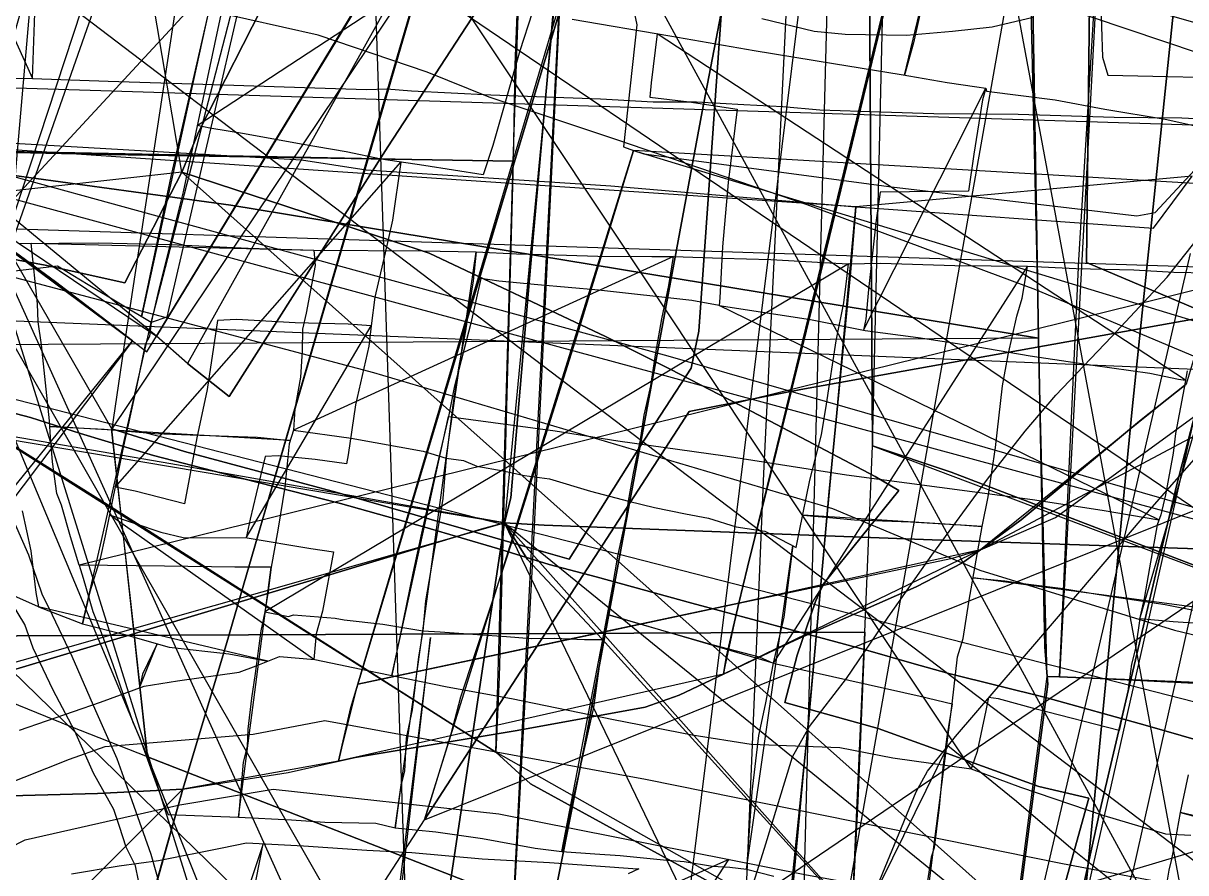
# Model space of a CAD drawing. Extents: x -6790 to 12600, y -1098 to 2171.
# Drawn here: x 227.5 to 294.5, y 441.2 to 490.1 of the extents above; entities that cross this region are included whole.
import ezdxf

# ---------------------------------------------------------------- set-up
doc = ezdxf.new("R2010")
doc.units = 0

msp = doc.modelspace()

# ---------------------------------------------------------------- linework, layer by layer
for points in [[(225.71, 390.891), (228.981, 390.469), (232.674, 390.594), (236.095, 390.826), (236.612, 389.153), (239.804, 389.403), (242.402, 389.997), (245.1, 390.248), (247.526, 390.592), (250.895, 392.585), (253.978, 394.399), (254.35, 395.641), (256.655, 394.466), (255.082, 388.876), (254.064, 385.903), (252.616, 380.425), (251.604, 377.354), (242.177, 661.561)], [(169.892, 615.48), (228.061, 486.962), (228.061, 486.962), (228.261, 492.366)], [(273.011, 566.769), (271.238, 558.736), (267.267, 540.288), (259.546, 503.557), (258.891, 500.822), (256.872, 459.622), (253.767, 402.415), (252.205, 369.351), (251.312, 350.613), (249.68, 316.396), (249.426, 315.129), (221.478, 313.005), (221.952, 331.559), (222.118, 385.626), (222.289, 409.28), (222.815, 464.58), (223.302, 499.559), (215.453, 500.954), (212.137, 557.979), (209.489, 607.653)], [(173.585, 496.09), (177.639, 484.622), (180.879, 477.26), (185.339, 468.41), (186.775, 464.986), (188.95, 457.976), (189.982, 454.001), (191.42, 444.005), (192.23, 436.496), (192.82, 422.088), (192.741, 410.487), (193.331, 403.081), (194.956, 396.356), (196.946, 392.488), (201.554, 388.546), (204.982, 387.146), (213.915, 384.665), (225.268, 383.228), (231.185, 383.408), (242.133, 384.697), (249.32, 385.471), (254.064, 385.903), (188.816, 595.308)], [(204.808, 577.244), (201.826, 557.835), (202.182, 551.87), (201.87, 549.845), (199.407, 543.275), (189.207, 513.834), (186.783, 506.851), (193.145, 502.005), (201.418, 495.842), (209.214, 490.041), (229.382, 475.263), (233.83, 471.855), (234.645, 471.231), (235.194, 472.135), (248.595, 494.222), (259.005, 511.378), (267.415, 525.08), (268.657, 530.626), (271.096, 545.763), (273.44, 559.123), (278.18, 587.522)], [(192.079, 326.144), (198.606, 392.913), (198.606, 392.913), (198.735, 392.889), (199.771, 398.674), (208.312, 446.238), (216.662, 491.87), (227.444, 550.796), (229.424, 565.656), (244.363, 562.604), (257.683, 559.99), (271.535, 561.517), (272.506, 561.794), (280.23, 555.874), (266.622, 485.069), (259.866, 448.662), (254.401, 421.172), (257.881, 385.103), (252.679, 340.689)], [(315.84, 481.476), (286.979, 491.182), (261.787, 499.708), (258.891, 500.822), (259.546, 503.557), (267.267, 540.288), (271.238, 558.736), (277.919, 557.322), (326.155, 546.663)], [(295.527, 254.346), (282.987, 256.267), (282.987, 256.267), (275.18, 257.406), (243.894, 262.47), (248.636, 303.439), (252.679, 340.689), (257.881, 385.103), (254.401, 421.172), (259.866, 448.662), (266.622, 485.069), (280.23, 555.874), (288.74, 549.561), (289.133, 549.075), (291.654, 548.335), (311.75, 543.988)], [(296.668, 522.915), (282.698, 523.925), (249.69, 526.726), (241.332, 527.325), (241.014, 527.348), (196.584, 526.998), (176.78, 527.076), (174.005, 513.113), (173.851, 508.261), (174.133, 502.292), (182.956, 493.703), (188.36, 488.744), (192.765, 486.032), (192.818, 485.163), (210.215, 484.318), (225.98, 483.311), (243.559, 482.284), (247.264, 481.7), (261.358, 480.794), (275.453, 479.586), (292.588, 478.358), (294.823, 481.338)], [(295.439, 527.104), (285.908, 525.824), (274.656, 524.575), (271.395, 524.453), (270.785, 522.744), (265.814, 511.862), (259.93, 498.502), (258.516, 495.531), (258.08, 491.189), (256.667, 475.458), (255.594, 462.817), (255.235, 461.387), (257.521, 461.24), (279.863, 460.401), (297.38, 459.813)], [(295.439, 527.104), (285.908, 525.824), (274.656, 524.575), (271.395, 524.453), (270.785, 522.744), (265.814, 511.862), (259.93, 498.502), (258.516, 495.531), (258.08, 491.189), (256.667, 475.458), (255.594, 462.817), (255.235, 461.387), (257.521, 461.24), (279.863, 460.401), (297.38, 459.813)], [(157.645, 524.919), (161.896, 522.436), (172.764, 515.965), (177.833, 512.97), (182.025, 510.312), (186.408, 507.136), (186.783, 506.851), (193.145, 502.005), (201.418, 495.842), (209.214, 490.041), (229.382, 475.263), (233.83, 471.855), (226.651, 462.351), (218.014, 451.663), (210.936, 442.907), (202.267, 432.899), (191.858, 444.775), (188.58, 448.172), (181.989, 452.752), (175.946, 456.951), (165.636, 464.116), (149.947, 473.772)], [(223.902, 445.576), (231.812, 445.805), (236.725, 446.052), (239.205, 454.362), (248.147, 485.135), (258.993, 521.985)], [(296.406, 463.655), (291.419, 441.409), (289.122, 433.64), (287.155, 425.173), (286.658, 420.903), (283.312, 405.172), (278.24, 380.016), (273.148, 355.396), (271.466, 350.135), (269.741, 342.414), (265.005, 323.742), (259.803, 300.497), (254.097, 277.969), (460.985, 520.298)], [(308.108, 396.605), (294.406, 400.618), (279.545, 405.169), (269.401, 408.15), (272.058, 414.002), (277.285, 426.434), (284.734, 423.088), (286.859, 422.159), (288.75, 440.932), (291.375, 467.935), (296.254, 515.101)], [(269.401, 408.15), (272.058, 414.002), (277.285, 426.434), (284.734, 423.088), (286.859, 422.159), (288.75, 440.932), (291.375, 467.935), (296.254, 515.101)], [(154.038, 512.97), (171.128, 510.04), (194.322, 506.134), (217.254, 502.262), (241.355, 498.374), (258.516, 495.531), (258.08, 491.189), (256.667, 475.458), (255.594, 462.817), (255.235, 461.387), (236.029, 464.78), (202.934, 470.487), (194.275, 472.16), (191.553, 472.849), (180.95, 474.502), (174.428, 475.531), (157.983, 478.06)], [(154.038, 512.97), (171.128, 510.04), (194.322, 506.134), (217.254, 502.262), (241.355, 498.374), (258.516, 495.531), (258.08, 491.189), (256.667, 475.458), (255.594, 462.817), (255.235, 461.387), (236.029, 464.78), (202.934, 470.487), (194.275, 472.16), (191.553, 472.849), (180.95, 474.502), (174.428, 475.531), (157.983, 478.06)], [(294.526, 470.126), (294.371, 469.152), (293.871, 466.525), (293.733, 465.397), (293.427, 463.732), (293.28, 462.999), (293.02, 461.837), (292.8, 461.273), (292.369, 458.782), (292.064, 457.023), (291.823, 456.001), (291.565, 454.137), (291.339, 453.246), (291.106, 451.552), (290.832, 450.381), (290.618, 449.431), (285.848, 450.655), (283.679, 451.247), (283.1, 451.33), (282.941, 450.571), (282.446, 448.215), (282.107, 447.224), (242.589, 506.643)], [(298.133, 469.62), (285.825, 474.798), (272.668, 479.688), (261.766, 483.419), (254.356, 485.892), (250.791, 487.323), (244.511, 489.457), (238.352, 490.845), (215.173, 495.574), (205.982, 497.333), (192.842, 500.103), (189.894, 500.3), (179.608, 500.918), (169.52, 501.684), (153.239, 502.879)], [(227.47, 491.141), (226.964, 489.414), (226.297, 487.002), (226.004, 485.869), (225.521, 484.232), (224.838, 481.894), (224.583, 480.901), (223.707, 477.984), (222.623, 475.027), (221.742, 472.372), (220.696, 469.871), (220.279, 468.768), (219.847, 466.358), (219.349, 462.72), (219.229, 461.773), (218.832, 455.985), (221.105, 455.237), (223.51, 454.501), (224.396, 456.494), (225.035, 458.046), (228.849, 501.77)], [(315.84, 481.476), (286.979, 491.182), (261.787, 499.708), (258.891, 500.822), (256.872, 459.622), (253.767, 402.415), (252.205, 369.351), (251.312, 350.613), (249.68, 316.396), (249.426, 315.129), (249.426, 315.129), (287.99, 318.311), (288.093, 318.319), (290.99, 319.109), (309.432, 325.584)], [(237.507, 498.984), (233.374, 471.88), (232.636, 466.794), (236.821, 465.489), (245.598, 463.129), (257.473, 459.713), (258.956, 459.287), (263.023, 465.753), (265.984, 470.286), (266.423, 472.424), (267.802, 491.982)], [(202.453, 496.496), (201.214, 482.851), (200.864, 480.764), (206.938, 480.006), (213.666, 479.026), (216.133, 478.567), (228.787, 476.21), (233.371, 475.206), (236.667, 481.579), (237.648, 483.912), (241.735, 491.95)], [(227.115, 425.664), (230.448, 422.149), (232.198, 420.113), (232.887, 419.319), (233.11, 418.767), (233.227, 417.928), (235.443, 417.578), (240.116, 416.271), (246.494, 414.849), (250.46, 413.895), (253.848, 414.7), (257.479, 416.026), (259.844, 416.991), (262.315, 418.337), (186.816, 491.947)], [(267.802, 491.982), (266.423, 472.424), (265.984, 470.286), (263.023, 465.753), (258.956, 459.287), (257.473, 459.713), (245.598, 463.129), (236.821, 465.489), (232.636, 466.794), (232.61, 466.618), (233.809, 455.984), (234.693, 447.909), (256.421, 439.423), (262.583, 436.797), (259.794, 432.539), (254.911, 424.826), (251.034, 418.691), (248.143, 414.323), (250.523, 413.717), (266.918, 408.88)], [(307.662, 417.635), (293.069, 427.53), (285.312, 432.681), (285.874, 434.761), (288.879, 445.532), (286, 446.197), (276.748, 449.534), (271.37, 451.037), (272.081, 453.757), (273.141, 456.857), (273.6, 457.87), (277.934, 463.248), (276.574, 464.054), (268.744, 468.182), (264.774, 470.239), (261.041, 472.121), (250.902, 476.913), (248.799, 477.594), (236.667, 481.579), (236.667, 481.579), (237.648, 483.912), (241.735, 491.95)], [(464.521, 478.951), (54.984, 491.848)], [(259.122, 490.387), (264.75, 489.417), (269.604, 488.589), (274.181, 487.83), (278.063, 487.201), (280.714, 486.745), (282.423, 486.495), (282.935, 486.402), (282.987, 486.229), (286.927, 485.749), (289.793, 485.208), (293.271, 484.633), (295.273, 484.187)], [(270.058, 490.421), (273.067, 489.695), (274.84, 489.53), (278.384, 489.464), (281.027, 489.688), (283.31, 489.947), (285.662, 490.502)], [(225.913, 486.981), (228.061, 486.962), (232.42, 486.822), (238.493, 486.615), (243.714, 486.441), (247.288, 486.334), (248.471, 486.37), (249.879, 486.256), (254.441, 486.027), (260.77, 485.792), (263.799, 485.62), (265.478, 485.621), (266.286, 485.621), (269.02, 485.472), (271.257, 485.351), (273.39, 485.158), (276.897, 485.047), (279.946, 484.951), (282.525, 484.935), (284.813, 484.922), (290.327, 484.735), (294.222, 484.697), (297.699, 484.536)], [(462.948, 470.715), (95.241, 482.526)], [(307.662, 417.635), (293.069, 427.53), (285.312, 432.681), (285.874, 434.761), (288.879, 445.532), (286, 446.197), (276.748, 449.534), (271.37, 451.037), (272.081, 453.757), (273.141, 456.857), (273.6, 457.87), (277.934, 463.248), (276.574, 464.054), (268.744, 468.182), (264.774, 470.239), (261.041, 472.121), (250.902, 476.913), (248.799, 477.594), (236.667, 481.579), (236.667, 481.579), (233.371, 475.206), (228.787, 476.21), (216.133, 478.567)], [(295.207, 435.105), (278.535, 435.286), (271.387, 435.433), (271.42, 437.07), (272.738, 449.896), (273.921, 463.179), (275.152, 475.795), (275.453, 479.586), (275.453, 479.586), (292.588, 478.358), (294.823, 481.338)], [(258.531, 406.748), (260.129, 411.039), (261.148, 413.695), (262.278, 418.211), (263.635, 422.867), (265.864, 429.326), (267.883, 435.206), (268.512, 437.271), (270.209, 442.653), (271.808, 447.902), (272.792, 449.661), (274.925, 452.41), (277.33, 455.959), (279.836, 459.518), (283.033, 463.893), (285.212, 466.652), (286.975, 468.739), (290.17, 472.095), (293.381, 475.525), (296.15, 479.02)], [(159.235, 442.383), (173.898, 444.792), (188.093, 446.582), (196.974, 447.711), (207.671, 449.529), (218.7, 451.167), (224.042, 452.131), (224.978, 452.324), (240.853, 457.087), (253.891, 461.025), (255.235, 461.387), (236.029, 464.78), (202.934, 470.487), (194.275, 472.16), (191.553, 472.849), (180.95, 474.502), (174.428, 475.531), (157.983, 478.06)], [(159.235, 442.383), (173.898, 444.792), (188.093, 446.582), (196.974, 447.711), (207.671, 449.529), (218.7, 451.167), (224.042, 452.131), (224.978, 452.324), (240.853, 457.087), (253.891, 461.025), (255.235, 461.387), (236.029, 464.78), (202.934, 470.487), (194.275, 472.16), (191.553, 472.849), (180.95, 474.502), (174.428, 475.531), (157.983, 478.06)], [(223.155, 478.294), (308.296, 329.474)], [(225.733, 477.555), (265.083, 390.436)], [(227.315, 477.474), (231.838, 477.5), (236.011, 477.409), (240.478, 477.194), (244.26, 477.086), (250.493, 477.037), (253.6, 476.979), (255.92, 476.877), (258.8, 476.794), (260.614, 476.742), (263.724, 476.722), (264.97, 476.714), (267.759, 476.629), (270.577, 476.543), (273.606, 476.381), (275.031, 476.304), (276.878, 476.334), (281.158, 476.202), (285.339, 476.171), (288.146, 476.028), (291.464, 475.955), (293.762, 475.809), (297.725, 475.731)], [(294.709, 476.883), (288.449, 449.97), (279.895, 413.197), (269.474, 370.142), (262.534, 343.426)], [(299.723, 475.95), (230.75, 458.951), (230.75, 458.951), (230.988, 458.192), (231.537, 456.274), (232.01, 455.062), (232.688, 453.216), (233.283, 451.492), (233.839, 449.906), (234.236, 448.982), (234.945, 447.008), (235.54, 445.368), (235.868, 444.589), (239.917, 444.439), (242.974, 444.279), (244.886, 444.148), (247.821, 444.08), (248.951, 443.821), (251.291, 443.592), (253.974, 443.202), (256.993, 442.643), (258.531, 442.459), (260.44, 442.329), (261.885, 442.225), (264.381, 441.982), (265.581, 441.883), (267.204, 441.609), (268.207, 441.552), (269.16, 441.441), (270.743, 441.041)], [(215.635, 366.474), (204.904, 369.634), (194.107, 372.924), (177.965, 377.912), (176.699, 378.564), (180.798, 380.272), (184.673, 381.886), (199.667, 388.074), (207.989, 391.44), (220.501, 396.679), (224.341, 402.535), (231.19, 413.491), (234.937, 419.486), (245.954, 437.073), (247.899, 440.073), (250.631, 444.287), (253.206, 448.258), (265.875, 467.799), (272.296, 469.061), (295.536, 473.232)], [(221.149, 391.09), (227.914, 414.533), (236.725, 446.052), (242.776, 446.998), (245.674, 447.657), (246.644, 447.878), (255.964, 449.433), (263.342, 450.773), (265.291, 451.467), (267.838, 452.671), (271.966, 454.621), (278.927, 457.698), (281.607, 459.081), (282.629, 459.832), (284.976, 461.557), (291.795, 467.243), (294.473, 469.364)], [(323.004, 342.564), (288.738, 351.368), (274.424, 354.938), (269.92, 356.553), (274.285, 376.674), (279.245, 399.563), (287.069, 433.675), (289.512, 444.773), (293.911, 463.505), (295.53, 469.769)], [(269.92, 356.553), (274.285, 376.674), (279.245, 399.563), (287.069, 433.675), (289.512, 444.773), (293.911, 463.505), (295.53, 469.769)], [(296.271, 448.545), (292.124, 449.725), (286.46, 451.304), (280.82, 452.71), (278.68, 453.305), (276.013, 454.069), (271.605, 455.261), (266.023, 456.753), (260.504, 458.274), (257.803, 458.974), (254.835, 459.9), (250.653, 461.126), (245.788, 462.497), (240.16, 463.938), (235.029, 465.262), (230.835, 466.518), (227.954, 467.455), (221.822, 469.034)], [(221.822, 469.034), (227.954, 467.455), (230.835, 466.518), (235.029, 465.262), (240.16, 463.938), (245.788, 462.497), (250.653, 461.126), (254.835, 459.9), (257.803, 458.974), (260.504, 458.274), (266.023, 456.753), (271.605, 455.261), (276.013, 454.069), (278.68, 453.305), (280.82, 452.71), (286.46, 451.304), (292.124, 449.725), (296.271, 448.545)], [(265.586, 405.84), (267.111, 410.698), (267.442, 412.261), (268.816, 417.496), (271.003, 424.756), (273.785, 432.479), (274.813, 435.351), (275.695, 437.934), (276.305, 439.506), (278.941, 445.886), (279.583, 447.073), (281.192, 449.072), (286.12, 454.8), (291.95, 461.63), (296.674, 466.979)], [(227.476, 462.07), (227.959, 459.777), (228.265, 457.368), (228.403, 456.548), (225.035, 458.046)], [(235.394, 440.525), (234.902, 442.281), (233.793, 445.375), (232.929, 447.785), (231.714, 450.564), (230.349, 453.685), (229.209, 456.057), (228.621, 457.28), (227.857, 459.511), (226.821, 461.877)], [(210.759, 367.921), (220.862, 371.573), (232.012, 375.425), (241.517, 378.691), (254.007, 383.297), (263.111, 386.328), (267.664, 401.021), (272.662, 416.739), (274.164, 422.1), (249.777, 425.183), (255.235, 461.387), (253.891, 461.025), (240.853, 457.087), (224.978, 452.324), (224.042, 452.131), (218.7, 451.167), (207.671, 449.529), (196.974, 447.711), (188.093, 446.582), (173.898, 444.792), (159.235, 442.383)], [(210.759, 367.921), (220.862, 371.573), (232.012, 375.425), (241.517, 378.691), (254.007, 383.297), (263.111, 386.328), (267.664, 401.021), (272.662, 416.739), (274.164, 422.1), (249.777, 425.183), (255.235, 461.387), (253.891, 461.025), (240.853, 457.087), (224.978, 452.324), (224.042, 452.131), (218.7, 451.167), (207.671, 449.529), (196.974, 447.711), (188.093, 446.582), (173.898, 444.792), (159.235, 442.383)], [(234.164, 440.786), (234.001, 441.631), (233.46, 442.709), (233.067, 443.892), (232.739, 444.883), (231.584, 446.962), (230.495, 449.389), (229.249, 451.74), (228.104, 454.173), (227.63, 455.525), (226.851, 456.787)], [(272.17, 359.763), (272.56, 379.096), (273.672, 408.306), (275.583, 445.364), (275.978, 455.084), (275.978, 455.084), (213.872, 454.825), (211.12, 421.724), (210.71, 415.366), (210.295, 408.933), (208.466, 380.284), (203.636, 298.258)], [(213.767, 417.284), (229.559, 415.851), (244.315, 414.584), (248.143, 414.323), (251.034, 418.691), (254.911, 424.826), (259.794, 432.539), (262.583, 436.797), (256.421, 439.423), (234.693, 447.909), (230.297, 449.626), (219.256, 454.134)], [(227.313, 449.447), (231.97, 451.052), (234.489, 451.979), (236.412, 452.276), (239.97, 452.791), (240.936, 453.142), (242.29, 453.69), (244.326, 453.503), (247.899, 452.765), (251.937, 451.929), (255.646, 451.257), (261.513, 450.054), (266.036, 449.181), (269.431, 448.635), (274.534, 448.441), (277.583, 447.843), (282.107, 447.224), (284.934, 446.165), (289.742, 444.529), (293.293, 443.48), (294.754, 443.388)], [(736.592, 413.093), (161.133, 417.801), (161.133, 417.801), (179.368, 425.95), (191.979, 431.474), (204.907, 436.703), (218.528, 443.151), (230.188, 447.779), (232.253, 448.497), (240.768, 449.215), (244.901, 450.006), (263.359, 446.63), (287.353, 441.761), (308.107, 437.843)], [(293.212, 439.657), (293.49, 441.391), (293.66, 442.022), (293.859, 443.086), (294.159, 444.697), (294.605, 446.876)], [(736.192, 409.18), (161.979, 414.081), (161.979, 414.081), (180.409, 421.958), (191.298, 427.014), (197.898, 430.026), (206.895, 433.825), (214.993, 437.651), (223.935, 441.24), (227.645, 443.129), (236.552, 445.141), (241.918, 446.044), (254.902, 444.623), (272.625, 441.109), (287.24, 438.483), (311.218, 433.538)], [(230.316, 441.177), (233.047, 441.627), (235.319, 441.935), (238.983, 442.658), (240.385, 442.949), (243.662, 442.787), (247.314, 442.537), (249.899, 442.403), (253.942, 442.039), (257.826, 441.816), (262.885, 441.466), (262.961, 441.46), (262.358, 441.161)]]:
    msp.add_lwpolyline(points)
for points in [[(219.308, 590.641), (221.354, 552.629), (221.718, 545.873), (221.709, 545.589), (221.675, 544.459), (220.291, 529.974), (217.759, 500.367), (215.5, 474.4), (213.872, 454.825), (275.978, 455.084), (276.414, 465.821), (276.268, 489.437), (276.189, 502.203), (276.521, 508.619), (276.806, 516.998), (278.843, 568.754), (279.165, 570.632), (280.73, 599.566), (282.279, 628.197), (277.587, 627.176), (219.308, 590.641)], [(360.475, 555.013), (356.597, 529.872), (353.314, 507.279), (349.121, 477.128), (348.102, 470.514), (347.687, 467.823), (345.927, 449.666), (337.384, 450.036), (323.652, 450.63), (298.383, 452.049), (287.183, 452.514), (286.475, 452.543), (286.341, 454.237), (285.976, 472.023), (285.428, 504.798), (285.13, 508.329), (285.094, 508.755), (286.14, 526.628), (288.085, 555.904), (289.796, 578.707), (291.488, 612.314), (364.043, 579.533), (360.475, 555.013)], [(305.339, 611.156), (302.354, 578.581), (296.254, 515.101), (291.375, 467.935), (288.75, 440.932), (286.859, 422.159), (284.734, 423.088), (277.285, 426.434), (272.058, 414.002), (269.401, 408.15), (305.339, 611.156)], [(269.777, 609.196), (254.903, 565.071), (242.101, 523.156), (239.146, 513.479), (235.229, 501.412), (231.936, 491.971), (222.86, 466.135), (217.867, 450.278), (207.44, 418.887), (202.701, 405.282), (269.777, 609.196)], [(79.554, 608.243), (82.482, 284.447), (81.901, 110.821), (776.199, 114.155), (808.139, 114.286), (79.554, 608.243)], [(97.67, 591.945), (792.056, 585.549), (784.52, 85.891), (784.405, 69.632), (97.67, 591.945)], [(276.312, 586.159), (272.835, 519.367), (270.145, 464.223), (268.935, 435.306), (268.732, 387.051), (268.446, 356.516), (268.232, 329.699), (268.118, 299.736), (267.652, 270.527), (267.599, 253.73), (276.312, 586.159)], [(278.843, 568.754), (276.806, 516.998), (276.521, 508.619), (276.189, 502.203), (276.268, 489.437), (276.414, 465.821), (278.843, 568.754)], [(276.414, 465.821), (276.268, 489.437), (276.189, 502.203), (276.521, 508.619), (276.806, 516.998), (278.843, 568.754), (286.64, 565.383), (317.525, 550.545), (338.721, 540.475), (343.499, 538.28), (341.171, 493.921), (338.874, 462.171), (338.919, 459.572), (338.413, 442.404), (333.616, 443.976), (318.943, 449.5), (301.935, 456.266), (280.947, 464.298), (276.414, 465.821)], [(280.23, 555.874), (266.622, 485.069), (259.866, 448.662), (254.401, 421.172), (257.881, 385.103), (252.679, 340.689), (248.636, 303.439), (243.894, 262.47), (280.23, 555.874)], [(246.787, 452.089), (250.149, 463.303), (258.508, 491.183), (267.246, 521.249), (273.602, 542.485), (266.286, 546.974), (265.904, 545.857), (258.993, 521.985), (248.147, 485.135), (239.205, 454.362), (236.725, 446.052), (242.776, 446.998), (245.674, 447.657), (246.387, 450.755), (246.787, 452.089)], [(266.286, 546.974), (265.904, 545.857), (258.993, 521.985), (248.147, 485.135), (239.205, 454.362), (266.286, 546.974)], [(268.734, 456.751), (268.019, 453.713), (267.838, 452.671), (265.291, 451.467), (263.342, 450.773), (255.964, 449.433), (246.644, 447.878), (245.674, 447.657), (246.387, 450.755), (246.787, 452.089), (250.149, 463.303), (258.508, 491.183), (267.246, 521.249), (273.602, 542.485), (275.134, 541.546), (287.164, 534.808), (287.654, 534.459), (283.291, 516.438), (279.336, 500.103), (273.455, 475.81), (269.221, 458.822), (268.734, 456.751)], [(273.602, 542.485), (267.246, 521.249), (258.508, 491.183), (250.149, 463.303), (246.787, 452.089), (273.602, 542.485)], [(282.629, 459.832), (286.964, 461.688), (302.418, 472.965), (317.021, 483.936), (337.481, 498.998), (344.183, 503.901), (368.515, 519.793), (392.29, 535.207), (394.771, 536.775), (415.759, 538.603), (431.765, 540.238), (434.237, 540.497), (282.629, 459.832)], [(227.619, 535.225), (232.857, 532.371), (234.101, 531.559), (238.476, 529.064), (244.943, 523.834), (253.066, 517.188), (253.903, 516.379), (251.098, 511.514), (243.202, 496.681), (241.928, 494.504), (241.735, 491.95), (237.648, 483.912), (236.667, 481.579), (227.619, 535.225)], [(268.734, 456.751), (269.221, 458.822), (273.455, 475.81), (279.336, 500.103), (283.291, 516.438), (287.654, 534.459), (291.938, 531.411), (300.818, 524.891), (306.042, 521.072), (302.189, 504.374), (297.335, 482.029), (294.878, 470.719), (294.473, 469.364), (291.795, 467.243), (284.976, 461.557), (282.629, 459.832), (281.607, 459.081), (278.927, 457.698), (271.966, 454.621), (267.838, 452.671), (268.019, 453.713), (268.734, 456.751)], [(287.654, 534.459), (283.291, 516.438), (279.336, 500.103), (273.455, 475.81), (269.221, 458.822), (268.734, 456.751), (287.654, 534.459)], [(287.183, 452.514), (288.3, 476.509), (291.332, 526.448), (291.529, 533.37), (287.183, 452.514)], [(232.636, 466.794), (236.821, 465.489), (245.598, 463.129), (257.473, 459.713), (258.956, 459.287), (263.023, 465.753), (265.984, 470.286), (266.423, 472.424), (267.802, 491.982), (268.612, 496.661), (271.626, 514.859), (273.268, 524.734), (273.647, 526.891), (274.145, 528.655), (232.636, 466.794)], [(235.194, 472.135), (206.731, 495.605), (195.308, 505.586), (190.025, 509.988), (187.694, 511.49), (176.688, 516.903), (164.62, 522.626), (157.835, 525.579), (152.792, 527.755), (235.194, 472.135)], [(255.403, 525.595), (255.413, 524.676), (256.983, 518.618), (256.622, 509.479), (256.366, 501.424), (255.837, 487.756), (255.738, 482.211), (254.929, 452.513), (254.734, 448.175), (256.735, 446.355), (295.157, 425.282), (297.166, 424.181), (296.475, 445.512), (295.628, 473.452), (288.733, 476.367), (288.967, 496.288), (280.674, 499.964), (280.672, 512.967), (280.671, 521.429), (275.047, 522.548), (259.974, 524.986), (255.403, 525.595)], [(235.194, 472.135), (248.595, 494.222), (259.005, 511.378), (267.415, 525.08), (235.194, 472.135)], [(236.982, 470.557), (235.194, 472.135), (248.595, 494.222), (259.005, 511.378), (267.415, 525.08), (267.742, 524.88), (260.92, 502.198), (260.35, 501.278), (256.674, 495.553), (248.518, 483.033), (239.391, 468.651), (236.982, 470.557)], [(236.982, 470.557), (239.391, 468.651), (248.518, 483.033), (256.674, 495.553), (260.35, 501.278), (260.92, 502.198), (267.742, 524.88), (267.415, 525.08), (236.982, 470.557)], [(255.738, 482.211), (232.392, 482.586), (216.317, 482.935), (214.935, 483.007), (214.96, 483.498), (215.545, 489.439), (216.333, 494.309), (215.908, 494.991), (216.811, 497.657), (218.741, 503.368), (219.547, 504.926), (219.653, 505.651), (219.912, 523.118), (225.11, 522.376), (237.553, 520.887), (247.1, 519.712), (256.983, 518.618), (256.622, 509.479), (256.366, 501.424), (255.837, 487.756), (255.738, 482.211)], [(256.983, 518.618), (256.622, 509.479), (256.366, 501.424), (255.837, 487.756), (255.738, 482.211), (256.983, 518.618)], [(379.72, 447.239), (372.456, 460.675), (364.132, 475.281), (351.382, 497.068), (342.867, 512.26), (340.503, 514.767), (335.098, 514.846), (311.221, 515.633), (294.326, 516.19), (278.608, 516.499), (276.561, 494.931), (275.17, 494.511), (262.943, 492.806), (262.299, 492.685), (262.849, 490.06), (262.082, 483.029), (262.667, 482.826), (379.72, 447.239)], [(305.327, 513.365), (304.535, 510.252), (302.296, 499.77), (300.157, 490.378), (297.517, 478.286), (297.258, 477.218), (296.909, 475.963), (296.656, 474.72), (296.339, 473.432), (295.53, 469.769), (293.911, 463.505), (289.512, 444.773), (287.069, 433.675), (279.245, 399.563), (274.285, 376.674), (269.92, 356.553), (305.327, 513.365)], [(229.82, 412.681), (244.478, 414.513), (263.039, 419.001), (273.501, 422.134), (276.475, 423.09), (284.574, 428.215), (299.498, 437.137), (308.42, 446.351), (321.717, 456.955), (326.208, 462.724), (333.058, 472.656), (342.793, 485.734), (357.149, 497.567), (377.406, 512.906), (229.82, 412.681)], [(280.672, 512.967), (280.674, 499.964), (288.967, 496.288), (288.733, 476.367), (295.628, 473.452), (296.475, 445.512), (297.166, 424.181), (280.672, 512.967)], [(280.672, 512.967), (311.567, 512.369), (311.056, 509.301), (324.863, 511.375), (325.087, 511.321), (324.959, 510.784), (323.726, 489.933), (321.461, 449.017), (320.125, 416.057), (319.722, 411.548), (318.421, 412.523), (297.166, 424.181), (296.475, 445.512), (295.628, 473.452), (288.733, 476.367), (288.967, 496.288), (280.674, 499.964), (280.672, 512.967)], [(166.771, 499.374), (170.03, 499.473), (188.383, 502.135), (193.661, 502.588), (211.68, 503.743), (226.564, 504.588), (238.604, 505.413), (263.074, 506.946), (285.13, 508.329), (285.428, 504.798), (285.976, 472.023), (239.486, 479.67), (201.639, 484.865), (194.206, 471.266), (167.704, 471.001), (165.945, 471.247), (166.771, 499.374)], [(285.976, 472.023), (285.428, 504.798), (285.13, 508.329), (285.976, 472.023)], [(233.83, 471.855), (229.382, 475.263), (209.214, 490.041), (201.418, 495.842), (193.145, 502.005), (186.783, 506.851), (233.83, 471.855)], [(234.343, 473.248), (236.055, 481.333), (238.83, 493.515), (240.929, 503.249), (241.709, 506.834), (234.343, 473.248)], [(243.577, 506.428), (239.89, 490.853), (235.8, 473.234), (234.904, 472.912), (243.577, 506.428)], [(137.608, 504.289), (140.911, 502.727), (175.869, 495.138), (188.503, 492.395), (204.971, 487.369), (235.567, 478.973), (264.638, 470.996), (294.2, 462.473), (320.523, 455.123), (343.859, 448.37), (349.595, 446.786), (356.258, 444.844), (358.932, 444.221), (137.608, 504.289)], [(234.693, 447.909), (230.297, 449.626), (219.256, 454.134), (207.612, 458.704), (202.429, 460.731), (202.756, 463.003), (205.027, 473.736), (208.552, 490.849), (209.812, 496.791), (211.288, 503.526), (211.307, 503.827), (234.693, 447.909)], [(232.636, 466.794), (232.61, 466.618), (233.809, 455.984), (234.693, 447.909), (230.297, 449.626), (219.256, 454.134), (207.612, 458.704), (202.429, 460.731), (202.756, 463.003), (205.027, 473.736), (208.552, 490.849), (209.812, 496.791), (211.288, 503.526), (211.307, 503.827), (217.173, 502.8), (232.788, 500.021), (237.507, 498.984), (233.374, 471.88), (232.636, 466.794)], [(211.307, 503.827), (217.173, 502.8), (232.788, 500.021), (237.507, 498.984), (233.374, 471.88), (232.636, 466.794), (211.307, 503.827)], [(258.891, 500.822), (256.872, 459.622), (253.767, 402.415), (252.205, 369.351), (251.312, 350.613), (249.68, 316.396), (249.426, 315.129), (258.891, 500.822)], [(329.543, 371.225), (336.751, 389.212), (339.49, 395.847), (323.634, 409.592), (326.339, 433.545), (329.493, 464.004), (330.948, 476.489), (315.84, 481.476), (286.979, 491.182), (261.787, 499.708), (258.891, 500.822), (329.543, 371.225)], [(111.46, 498.15), (168.014, 488.238), (194.815, 482.741), (214.744, 478.767), (247.701, 470.042), (274.114, 462.214), (282.599, 458.658), (293.804, 455.192), (303.813, 452.802), (317.049, 448.828), (340.743, 441.896), (352.157, 438.52), (374.775, 432.245), (394.585, 425.851), (413.08, 421.519), (423.358, 418.889), (431.814, 417.007), (441.644, 414.497), (460.617, 409.478), (472.539, 405.922), (482.07, 403.054), (111.46, 498.15)], [(258.763, 498.181), (258.437, 496.788), (257.861, 494.705), (257.422, 493.234), (257.014, 491.899), (256.835, 490.741), (256.114, 488.561), (255.367, 485.927), (254.565, 483.106), (254.002, 481.415), (250.589, 481.949), (248.143, 482.331), (246.115, 482.744), (243.532, 483.194), (240.27, 483.781), (238.267, 484.102), (237.552, 484.255), (258.763, 498.181)], [(255.235, 461.387), (255.594, 462.817), (256.667, 475.458), (258.08, 491.189), (258.516, 495.531), (255.235, 461.387)], [(255.235, 461.387), (255.594, 462.817), (256.667, 475.458), (258.08, 491.189), (258.516, 495.531), (255.235, 461.387)], [(239.545, 493.636), (238.549, 488.95), (237.877, 485.772), (236.734, 480.442), (235.341, 474.841), (234.904, 472.912), (231.269, 475.091), (229.508, 476.158), (226.866, 475.853), (223.709, 475.644), (222.811, 475.539), (239.545, 493.636)], [(279.743, 493.316), (278.777, 489.03), (278.258, 487.168), (279.743, 493.316)], [(262.667, 482.826), (263.253, 482.624), (277.511, 480.727), (291.643, 479.067), (292.689, 479.248), (300.543, 487.702), (304.589, 492.168), (318.348, 490.98), (331.056, 489.654), (335.706, 489.172), (335.795, 478.53), (262.667, 482.826)], [(289.542, 491.74), (289.666, 488.198), (289.959, 487.168), (298.624, 486.977), (302.027, 486.962), (310.328, 485.881), (313.104, 485.519), (316.375, 484.43), (316.839, 483.926), (289.542, 491.74)], [(301.816, 490.147), (301.468, 486.713), (301.189, 483.948), (301.033, 482.293), (301.003, 481.638), (300.868, 479.834), (300.74, 478.585), (300.422, 476.229), (300.086, 473.169), (299.864, 470.669), (299.538, 467.336), (299.111, 463.482), (298.633, 459.12), (298.348, 456.98), (298.022, 456.371), (297.678, 456.093), (297.678, 456.093), (297.481, 455.436), (293.732, 455.678), (291.802, 455.85), (301.816, 490.147)], [(264.029, 489.541), (263.678, 486.71), (263.597, 485.899), (265.872, 485.616), (268.625, 485.197), (268.111, 480.983), (267.791, 477.278), (267.63, 474.347), (267.584, 473.896), (272.847, 473.09), (275.996, 472.458), (279.058, 472.062), (281.815, 471.634), (285.496, 471.002), (289.095, 470.46), (292.377, 469.999), (294.033, 469.663), (294.442, 469.598), (264.029, 489.541)], [(255.235, 461.387), (236.029, 464.78), (202.934, 470.487), (194.275, 472.16), (191.553, 472.849), (180.95, 474.502), (174.428, 475.531), (157.983, 478.06), (141.991, 480.728), (132.417, 482.786), (126.889, 483.884), (109.816, 485.907), (255.235, 461.387)], [(255.235, 461.387), (236.029, 464.78), (202.934, 470.487), (194.275, 472.16), (191.553, 472.849), (180.95, 474.502), (174.428, 475.531), (157.983, 478.06), (141.991, 480.728), (132.417, 482.786), (126.889, 483.884), (109.816, 485.907), (255.235, 461.387)], [(282.935, 486.402), (282.749, 485.733), (282.259, 482.618), (281.953, 480.486), (276.867, 480.432), (276.625, 478.808), (276.184, 474.81), (276.033, 473.105), (275.907, 472.476), (282.935, 486.402)], [(226.333, 412.573), (186.03, 415.42), (179.657, 415.868), (166.728, 416.676), (164.309, 416.754), (164.964, 437.277), (165.945, 471.247), (167.704, 471.001), (194.206, 471.266), (201.639, 484.865), (239.486, 479.67), (285.976, 472.023), (286.341, 454.237), (286.475, 452.543), (286.51, 452.1), (282.736, 423.224), (280.736, 408.297), (276.746, 408.698), (238.915, 411.685), (226.333, 412.573)], [(165.945, 471.247), (167.704, 471.001), (194.206, 471.266), (201.639, 484.865), (239.486, 479.67), (285.976, 472.023), (165.945, 471.247)], [(271.387, 435.433), (264.803, 435.568), (244.889, 435.85), (226.445, 436.232), (208.907, 436.454), (190.665, 436.776), (191.288, 451.842), (191.942, 467.598), (192.818, 485.163), (210.215, 484.318), (225.98, 483.311), (243.559, 482.284), (247.264, 481.7), (261.358, 480.794), (275.453, 479.586), (275.152, 475.795), (273.921, 463.179), (272.738, 449.896), (271.42, 437.07), (271.387, 435.433)], [(192.818, 485.163), (210.215, 484.318), (225.98, 483.311), (243.559, 482.284), (247.264, 481.7), (261.358, 480.794), (275.453, 479.586), (192.818, 485.163)], [(214.935, 483.007), (216.317, 482.935), (232.392, 482.586), (255.738, 482.211), (254.929, 452.513), (254.734, 448.175), (232.365, 462.44), (214.101, 473.89), (214.81, 480.585), (214.935, 483.007)], [(255.738, 482.211), (232.392, 482.586), (216.317, 482.935), (214.935, 483.007), (255.738, 482.211)], [(262.667, 482.826), (259.493, 472.457), (255.872, 460.913), (252.697, 451.336), (252.146, 449.21), (250.631, 444.287), (262.667, 482.826)], [(249.263, 482.156), (248.797, 478.81), (248.375, 476.924), (247.764, 474.385), (247.564, 472.717), (246.232, 472.827), (243.176, 472.899), (239.811, 473.098), (238.706, 473.032), (238.111, 469.061), (237.525, 466.283), (236.813, 462.474), (233.969, 463.2), (232.825, 463.431), (249.263, 482.156)], [(255.738, 482.211), (254.929, 452.513), (254.734, 448.175), (255.738, 482.211)], [(213.666, 479.026), (216.133, 478.567), (228.787, 476.21), (233.371, 475.206), (236.667, 481.579), (213.666, 479.026)], [(236.667, 481.579), (248.799, 477.594), (250.902, 476.913), (261.041, 472.121), (264.774, 470.239), (268.744, 468.182), (276.574, 464.054), (277.934, 463.248), (273.6, 457.87), (273.141, 456.857), (272.081, 453.757), (271.37, 451.037), (276.748, 449.534), (286, 446.197), (288.879, 445.532), (285.874, 434.761), (285.312, 432.681), (293.069, 427.53), (307.662, 417.635), (309.415, 416.693), (236.667, 481.579)], [(275.453, 479.586), (292.588, 478.358), (294.823, 481.338), (275.453, 479.586)], [(335.795, 478.53), (333.448, 480.258), (326.299, 478.727), (295.536, 473.232), (272.296, 469.061), (265.875, 467.799), (253.206, 448.258), (250.631, 444.287), (335.795, 478.53)], [(275.453, 479.586), (275.152, 475.795), (273.921, 463.179), (272.738, 449.896), (271.42, 437.07), (271.387, 435.433), (275.453, 479.586)], [(244.26, 477.086), (244.329, 476.198), (243.824, 473.463), (243.61, 472.525), (243.595, 471.289), (243.485, 469.77), (243.161, 467.941), (243.088, 466.724), (242.845, 465.937), (242.588, 463.431), (242.188, 460.954), (241.8, 458.838), (239.704, 458.82), (235.662, 458.893), (230.75, 458.951), (230.261, 460.567), (229.734, 462.39), (229.474, 463.073), (229.208, 464.896), (229.104, 466.305), (229.044, 467.255), (228.817, 469.435), (228.587, 471.632), (228.387, 472.962), (228.349, 473.989), (227.989, 477.478), (244.26, 477.086)], [(243.088, 466.724), (246.404, 466.26), (250.55, 465.515), (251.87, 465.101), (252.871, 464.962), (253.64, 464.653), (255.163, 464.382), (256.391, 464.116), (257.831, 463.92), (260.192, 463.204), (262.376, 462.631), (262.663, 464.251), (263.056, 466.161), (263.283, 467.573), (263.653, 469.265), (263.941, 471.175), (264.297, 473.124), (264.697, 475.042), (264.97, 476.714), (243.088, 466.724)], [(253.6, 476.979), (253.433, 475.322), (253.237, 474.121), (252.993, 472.445), (252.593, 470.312), (252.255, 468.163), (251.87, 465.101), (253.6, 476.979)], [(241.442, 456.266), (242.795, 455.981), (243.087, 456.09), (245.482, 455.883), (246.005, 455.788), (248.225, 455.546), (250.527, 455.154), (251.534, 455.107), (253.677, 454.944), (255.359, 454.841), (256.779, 454.721), (258.087, 454.736), (259.849, 454.667), (260.905, 454.657), (261.167, 456.105), (261.458, 457.65), (261.759, 459.46), (262.236, 461.674), (262.376, 462.631), (263.877, 462.263), (265.663, 461.907), (266.972, 461.653), (268.576, 461.16), (270.217, 460.899), (272.033, 459.97), (272.224, 460.915), (272.816, 463.83), (273.49, 466.441), (273.77, 468.215), (274.321, 471.856), (274.768, 474.044), (274.947, 475.446), (275.031, 476.304), (241.442, 456.266)], [(270.698, 453.31), (274.114, 452.532), (279.161, 451.398), (281.015, 450.965), (281.318, 453.672), (281.638, 454.715), (281.967, 456.805), (282.388, 459.229), (282.73, 461.165), (283.08, 462.878), (283.503, 465.72), (283.902, 469.273), (284.224, 471.05), (284.723, 473.277), (285.03, 474.31), (285.246, 475.562), (285.339, 476.171), (270.698, 453.31)], [(267.584, 473.896), (266.011, 474.189), (260.644, 474.789), (257.158, 475.086), (254.914, 475.295), (253.869, 475.45), (253.301, 472.881), (252.343, 469.166), (252.007, 467.498), (258.161, 466.676), (261.756, 466.109), (267.948, 465.239), (274.924, 464.137), (285.639, 462.733), (289.635, 462.118), (292.91, 461.555), (267.584, 473.896)], [(254.734, 448.175), (232.365, 462.44), (214.101, 473.89), (211.389, 446.437), (215.912, 443.507), (248.115, 423.34), (256.841, 417.731), (283.811, 400.395), (315.477, 380.388), (331.348, 370.75), (344.036, 363.045), (369.943, 348.002), (374.588, 366.034), (374.958, 375.543), (341.091, 397.098), (323.568, 408.667), (323.255, 408.902), (319.722, 411.548), (318.421, 412.523), (297.166, 424.181), (295.157, 425.282), (256.735, 446.355), (254.734, 448.175)], [(214.101, 473.89), (232.365, 462.44), (254.734, 448.175), (214.101, 473.89)], [(55.142, 446.991), (100.195, 454.577), (104.473, 455.781), (224.767, 473.114), (461.17, 463.407), (418.896, 266.348), (473.538, 223.763), (408.246, 162.089), (348.154, 91.288), (230.725, 129.782), (178.952, 201.706), (100.394, 217.952), (74.076, 298.715), (55.017, 301.46), (55.142, 446.991)], [(234.904, 472.912), (234.793, 472.115), (234.553, 471.642), (234.053, 469.212), (233.267, 465.624), (232.658, 462.603), (232.239, 460.642), (231.956, 459.321), (231.363, 457.406), (230.935, 455.57), (234.904, 472.912)], [(247.564, 472.717), (247.425, 471.552), (246.664, 468.175), (246.229, 465.307), (246.136, 464.779), (244.336, 465.03), (242.204, 465.234), (241.465, 465.197), (240.949, 463.06), (240.599, 461.602), (240.37, 460.513), (247.564, 472.717)], [(233.83, 471.855), (226.651, 462.351), (218.014, 451.663), (210.936, 442.907), (202.267, 432.899), (233.83, 471.855)], [(285.976, 472.023), (286.341, 454.237), (286.475, 452.543), (285.976, 472.023)], [(282.629, 459.832), (284.976, 461.557), (291.795, 467.243), (294.473, 469.364), (282.629, 459.832)], [(252.007, 467.498), (251.018, 463.249), (250.465, 460.791), (249.957, 458.49), (249.228, 454.912), (248.748, 452.589), (252.007, 467.498)], [(229.065, 466.93), (232.186, 466.774), (235.11, 466.528), (237.146, 466.453), (241.025, 466.319), (242.902, 466.124), (229.065, 466.93)], [(232.636, 466.794), (232.61, 466.618), (233.809, 455.984), (234.693, 447.909), (232.636, 466.794)], [(272.17, 359.763), (272.56, 379.096), (273.672, 408.306), (275.583, 445.364), (275.978, 455.084), (276.414, 465.821), (280.947, 464.298), (301.935, 456.266), (318.943, 449.5), (333.616, 443.976), (338.413, 442.404), (337.409, 413.159), (336.126, 370.602), (335.554, 347.407), (335.549, 347.26), (319.638, 350.461), (289.434, 356.343), (274.381, 359.308), (272.17, 359.763)], [(338.413, 442.404), (333.616, 443.976), (318.943, 449.5), (301.935, 456.266), (280.947, 464.298), (276.414, 465.821), (338.413, 442.404)], [(251.87, 465.101), (251.679, 462.79), (251.319, 460.585), (250.972, 458.565), (250.691, 456.9), (250.527, 455.154), (251.87, 465.101)], [(362.469, 462.63), (362.221, 448.556), (362.027, 439.671), (362.027, 434.984), (348.022, 433.273), (334.531, 431.521), (332.921, 435.427), (323.92, 435.326), (311.819, 435.306), (295.207, 435.105), (278.535, 435.286), (271.387, 435.433), (362.469, 462.63)], [(232.497, 461.851), (235.45, 460.838), (236.744, 460.539), (240.429, 460.512), (244.092, 459.911), (245.396, 459.721), (244.753, 456.299), (244.394, 454.993), (244.258, 453.509), (232.497, 461.851)], [(272.409, 461.829), (273.527, 461.736), (275.386, 461.56), (278.606, 461.435), (281.495, 461.259), (282.73, 461.165), (272.409, 461.829)], [(255.235, 461.387), (253.891, 461.025), (240.853, 457.087), (224.978, 452.324), (224.042, 452.131), (218.7, 451.167), (207.671, 449.529), (196.974, 447.711), (188.093, 446.582), (173.898, 444.792), (159.235, 442.383), (144.572, 440.593), (139.602, 440.772), (133.089, 440.992), (127.446, 424.981), (255.235, 461.387)], [(255.235, 461.387), (253.891, 461.025), (240.853, 457.087), (224.978, 452.324), (224.042, 452.131), (218.7, 451.167), (207.671, 449.529), (196.974, 447.711), (188.093, 446.582), (173.898, 444.792), (159.235, 442.383), (144.572, 440.593), (139.602, 440.772), (133.089, 440.992), (127.446, 424.981), (255.235, 461.387)], [(255.235, 461.387), (249.777, 425.183), (274.164, 422.1), (255.235, 461.387)], [(255.235, 461.387), (249.777, 425.183), (274.164, 422.1), (280.042, 433.519), (274.781, 439.307), (260.83, 454.705), (256.567, 459.268), (255.235, 461.387)], [(255.235, 461.387), (249.777, 425.183), (274.164, 422.1), (255.235, 461.387)], [(255.235, 461.387), (249.777, 425.183), (274.164, 422.1), (280.042, 433.519), (274.781, 439.307), (260.83, 454.705), (256.567, 459.268), (255.235, 461.387)], [(280.042, 433.519), (274.781, 439.307), (260.83, 454.705), (256.567, 459.268), (255.235, 461.387), (280.042, 433.519)], [(296.597, 427.752), (296.835, 443.051), (297.38, 459.813), (279.863, 460.401), (257.521, 461.24), (255.235, 461.387), (296.597, 427.752)], [(255.235, 461.387), (256.567, 459.268), (260.83, 454.705), (274.781, 439.307), (280.042, 433.519), (289.235, 430.231), (296.597, 427.752), (296.835, 443.051), (297.38, 459.813), (279.863, 460.401), (257.521, 461.24), (255.235, 461.387)], [(280.042, 433.519), (274.781, 439.307), (260.83, 454.705), (256.567, 459.268), (255.235, 461.387), (280.042, 433.519)], [(296.597, 427.752), (296.835, 443.051), (297.38, 459.813), (279.863, 460.401), (257.521, 461.24), (255.235, 461.387), (296.597, 427.752)], [(255.235, 461.387), (256.567, 459.268), (260.83, 454.705), (274.781, 439.307), (280.042, 433.519), (289.235, 430.231), (296.597, 427.752), (296.835, 443.051), (297.38, 459.813), (279.863, 460.401), (257.521, 461.24), (255.235, 461.387)], [(267.838, 452.671), (271.966, 454.621), (278.927, 457.698), (281.607, 459.081), (282.629, 459.832), (267.838, 452.671)], [(268.734, 456.751), (272.811, 457.617), (281.021, 459.35), (282.629, 459.832), (268.734, 456.751)], [(271.828, 460.075), (271.315, 455.95), (270.698, 453.31), (270.24, 450.917), (269.859, 449.14), (269.48, 445.884), (269.16, 441.441), (271.828, 460.075)], [(241.8, 458.838), (241.628, 457.446), (241.442, 456.266), (241.208, 455.157), (240.873, 452.702), (240.67, 451.279), (240.467, 449.5), (240.413, 448.504), (240.182, 447.605), (239.917, 444.439), (241.8, 458.838)], [(282.21, 458.207), (284.034, 458.042), (284.948, 457.907), (287.251, 457.611), (289.939, 457.179), (293.271, 456.68), (295.006, 456.333), (296.393, 456.327), (282.21, 458.207)], [(228.403, 456.548), (230.935, 455.57), (233.296, 454.964), (235.923, 454.216), (239.37, 453.832), (241.613, 453.416), (228.403, 456.548)], [(246.787, 452.089), (260.455, 454.992), (268.734, 456.751), (246.787, 452.089)], [(268.734, 456.751), (268.019, 453.713), (267.838, 452.671), (268.734, 456.751)], [(261.167, 456.105), (263.938, 455.294), (267.176, 454.373), (269.902, 453.674), (270.698, 453.31), (261.167, 456.105)], [(250.527, 455.154), (250.292, 453.664), (249.918, 450.622), (249.569, 448.98), (249.479, 447.091), (249.259, 446.265), (248.951, 443.821), (250.527, 455.154)], [(275.978, 455.084), (275.583, 445.364), (273.672, 408.306), (272.56, 379.096), (275.978, 455.084)], [(235.246, 454.409), (234.398, 452.671), (234.22, 451.88), (235.246, 454.409)], [(244.712, 404.749), (247.229, 422.403), (250.973, 454.776), (244.712, 404.749)], [(260.905, 454.657), (260.364, 450.739), (259.161, 445.45), (258.531, 442.459), (260.905, 454.657)], [(245.674, 447.657), (246.644, 447.878), (255.964, 449.433), (263.342, 450.773), (265.291, 451.467), (267.838, 452.671), (245.674, 447.657)], [(321.62, 333.341), (281.809, 340.382), (272.076, 342.696), (272.238, 343.181), (275.269, 367.113), (279.772, 401.1), (280.736, 408.297), (282.736, 423.224), (286.51, 452.1), (286.475, 452.543), (287.183, 452.514), (298.383, 452.049), (323.652, 450.63), (337.384, 450.036), (336.703, 446.857), (330.678, 402.383), (321.62, 333.341)], [(286.475, 452.543), (286.51, 452.1), (282.736, 423.224), (280.736, 408.297), (286.475, 452.543)], [(287.183, 452.514), (298.383, 452.049), (323.652, 450.63), (337.384, 450.036), (287.183, 452.514)], [(246.787, 452.089), (246.387, 450.755), (245.674, 447.657), (246.787, 452.089)], [(281.015, 450.965), (280.707, 449.05), (280.471, 447.286), (280.26, 445.001), (279.973, 442.673), (279.796, 442.13), (279.594, 440.775), (279.61, 440.013), (281.015, 450.965)], [(276.305, 439.506), (278.141, 437.618), (281.97, 434.04), (283.953, 432.218), (285.618, 433.704), (289.465, 437.266), (291.77, 439.499), (287.837, 442.652), (284.719, 445.345), (280.766, 448.543), (276.305, 439.506)], [(248.143, 414.323), (251.034, 418.691), (254.911, 424.826), (259.794, 432.539), (262.583, 436.797), (256.421, 439.423), (234.693, 447.909), (248.143, 414.323)], [(254.734, 448.175), (256.735, 446.355), (295.157, 425.282), (297.166, 424.181), (254.734, 448.175)], [(236.725, 446.052), (242.776, 446.998), (245.674, 447.657), (236.725, 446.052)], [(219.282, 384.623), (221.149, 391.09), (227.914, 414.533), (236.725, 446.052), (231.812, 445.805), (223.902, 445.576), (223.092, 442.652), (217.17, 426.484), (208.036, 400.961), (206.689, 397.294), (205.001, 392.696), (219.282, 384.623)], [(217.17, 426.484), (223.092, 442.652), (223.902, 445.576), (231.812, 445.805), (236.725, 446.052), (217.17, 426.484)], [(236.725, 446.052), (227.914, 414.533), (221.149, 391.09), (236.725, 446.052)], [(294.159, 444.697), (296.7, 444.014), (299.437, 443.36), (301.093, 443.012), (302.116, 442.814), (303.494, 442.572), (305.134, 442.115), (306.897, 441.712), (308.778, 441.246), (294.159, 444.697)], [(241.339, 442.902), (240.652, 440.823), (239.95, 438.069), (239.336, 435.752), (238.809, 433.881), (238.317, 431.895), (238.05, 431.033), (237.855, 430.151), (237.305, 428.664), (236.828, 427.073), (236.613, 425.938), (237.012, 425.593), (237.741, 424.501), (241.339, 442.902)], [(268.148, 441.997), (261.875, 439.222), (252.114, 434.496), (242.899, 427.699), (237.41, 422.395), (231.234, 414.601), (224.6, 397.922), (218.065, 374.235), (213.337, 357.974), (268.148, 441.997)]]:
    msp.add_lwpolyline(points, close=True)

doc.saveas('drawing.dxf')
